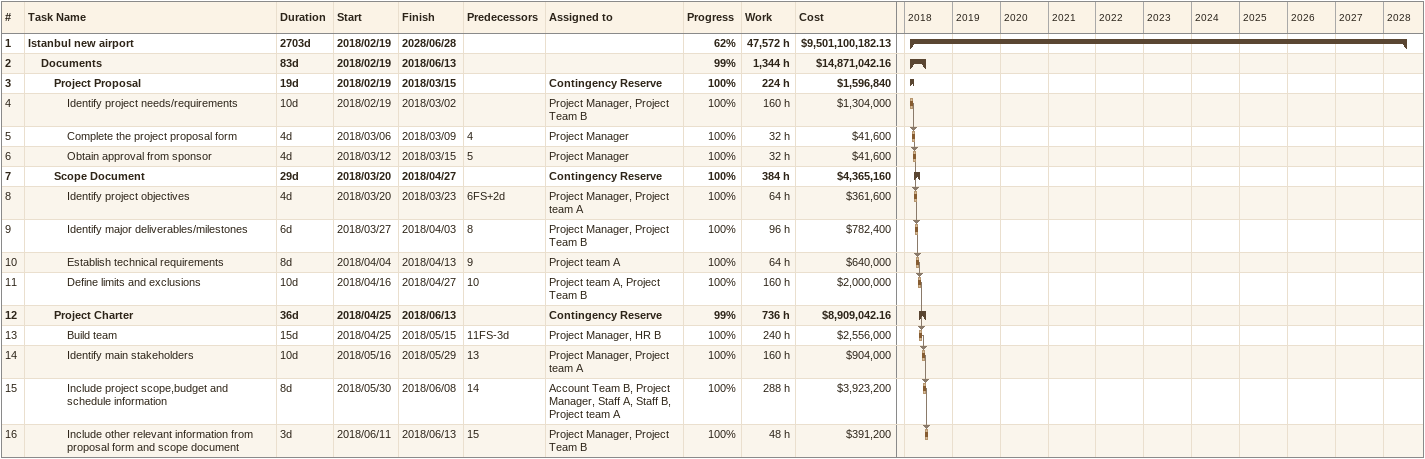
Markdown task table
| ID | Level | Task | Duration | Start | Finish | Predecessors | Resources | % complete | Work (h) | Cost ($) |
|---|---|---|---|---|---|---|---|---|---|---|
| 1 | 1 | **Istanbul new airport** | 2703d | 2018-02-19 | 2028-06-28 |  |  | 62 | 47572 | 9501100182.13 |
| 2 | 2 | **Documents** | 83d | 2018-02-19 | 2018-06-13 |  |  | 99 | 1344 | 14871042.16 |
| 3 | 3 | **Project Proposal** | 19d | 2018-02-19 | 2018-03-15 |  | Contingency Reserve | 100 | 224 | 1596840 |
| 4 | 4 | Identify project needs/requirements | 10d | 2018-02-19 | 2018-03-02 |  | Project Manager, Project Team B | 100 | 160 | 1304000 |
| 5 | 4 | Complete the project proposal form | 4d | 2018-03-06 | 2018-03-09 | 4 | Project Manager | 100 | 32 | 41600 |
| 6 | 4 | Obtain approval from sponsor | 4d | 2018-03-12 | 2018-03-15 | 5 | Project Manager | 100 | 32 | 41600 |
| 7 | 3 | **Scope Document** | 29d | 2018-03-20 | 2018-04-27 |  | Contingency Reserve | 100 | 384 | 4365160 |
| 8 | 4 | Identify project objectives | 4d | 2018-03-20 | 2018-03-23 | 6FS+2d | Project Manager, Project team A | 100 | 64 | 361600 |
| 9 | 4 | Identify major deliverables/milestones | 6d | 2018-03-27 | 2018-04-03 | 8 | Project Manager, Project Team B | 100 | 96 | 782400 |
| 10 | 4 | Establish technical requirements | 8d | 2018-04-04 | 2018-04-13 | 9 | Project team A | 100 | 64 | 640000 |
| 11 | 4 | Define limits and exclusions | 10d | 2018-04-16 | 2018-04-27 | 10 | Project team A, Project Team B | 100 | 160 | 2000000 |
| 12 | 3 | **Project Charter** | 36d | 2018-04-25 | 2018-06-13 |  | Contingency Reserve | 99 | 736 | 8909042.16 |
| 13 | 4 | Build team | 15d | 2018-04-25 | 2018-05-15 | 11FS-3d | Project Manager, HR B | 100 | 240 | 2556000 |
| 14 | 4 | Identify main stakeholders | 10d | 2018-05-16 | 2018-05-29 | 13 | Project Manager, Project team A | 100 | 160 | 904000 |
| 15 | 4 | Include project scope,budget and schedule information | 8d | 2018-05-30 | 2018-06-08 | 14 | Account Team B, Project Manager, Staff A, Staff B, Project team A | 100 | 288 | 3923200 |
| 16 | 4 | Include other relevant information from proposal form and scope document | 3d | 2018-06-11 | 2018-06-13 | 15 | Project Manager, Project Team B | 100 | 48 | 391200 |
